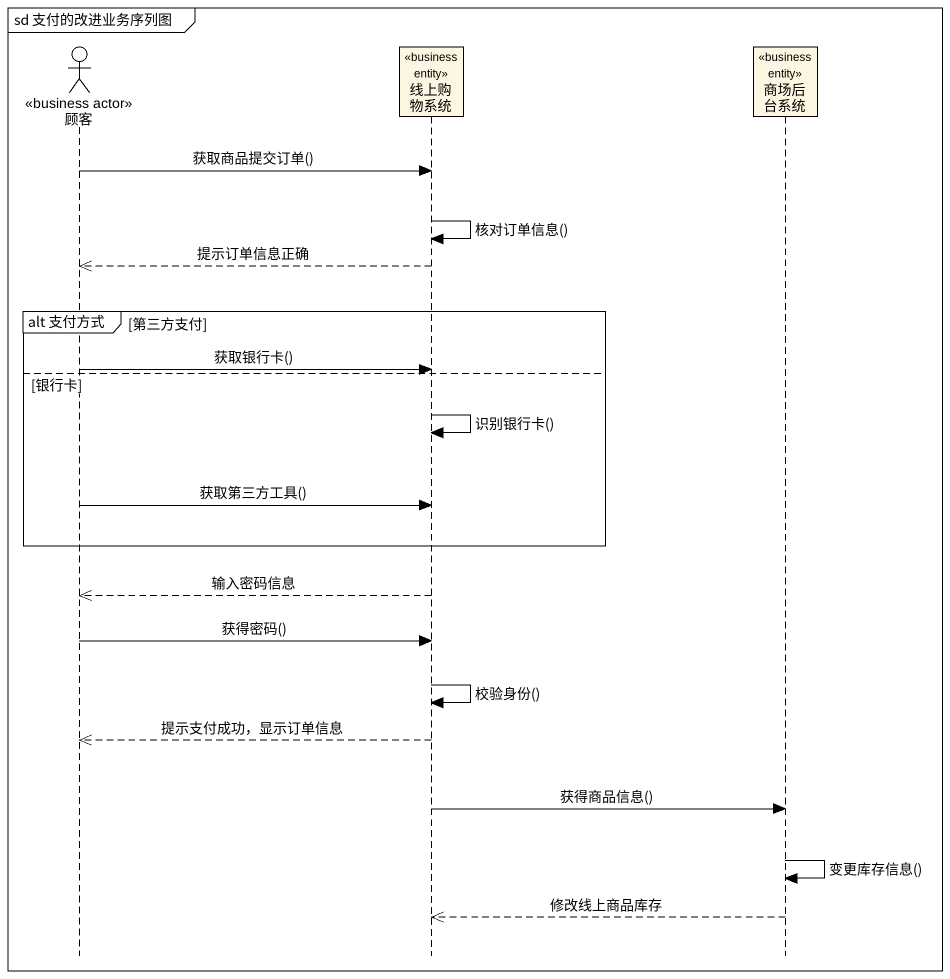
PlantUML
@startuml
mainframe sd 支付的改进业务序列图
hide footbox
actor 顾客 <<business actor>>
participant 线上购物系统 <<business entity>>
participant 商场后台系统 <<business entity>>

顾客 -> 线上购物系统 : 获取商品提交订单()
线上购物系统 -> 线上购物系统 : 核对订单信息()
线上购物系统 -->> 顾客 : 提示订单信息正确
group alt 支付方式 [第三方支付]
  顾客 -> 线上购物系统 : 获取银行卡()
else 银行卡
  线上购物系统 -> 线上购物系统 : 识别银行卡()
  顾客 -> 线上购物系统 : 获取第三方工具()
end
线上购物系统 -->> 顾客 : 输入密码信息
顾客 -> 线上购物系统 : 获得密码()
线上购物系统 -> 线上购物系统 : 校验身份()
线上购物系统 -->> 顾客 : 提示支付成功，显示订单信息
线上购物系统 -> 商场后台系统 : 获得商品信息()
商场后台系统 -> 商场后台系统 : 变更库存信息()
商场后台系统 -->> 线上购物系统 : 修改线上商品库存
@enduml
